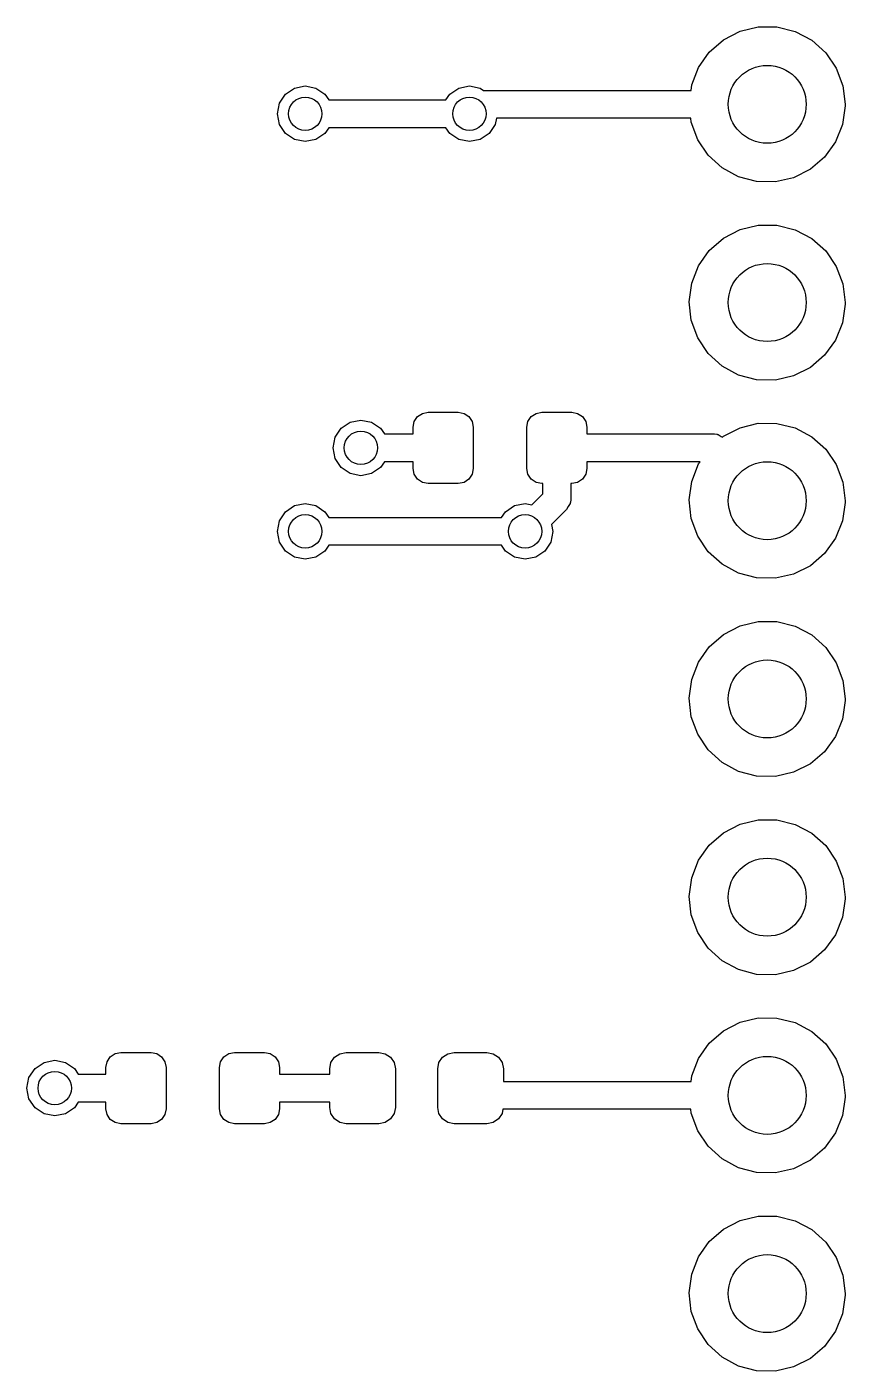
# Model space of a CAD drawing. Extents: x 4.65 to 6.27, y -4.67 to -2.2.
# Drawn here: x 4.9409 to 5.2303, y -4.48 to -4.0047 of the extents above; entities that cross this region are included whole.
import ezdxf

# ---------------------------------------------------------------- set-up
doc = ezdxf.new("R2010")
doc.units = 0
doc.header["$MEASUREMENT"] = 0
doc.layers.add('BLACK', color=7, linetype='CONTINUOUS')

msp = doc.modelspace()

# ---------------------------------------------------------------- linework, layer by layer
at = {"layer": 'BLACK', "linetype": 'CONTINUOUS'}
for p, q in [((5.18727, -4.00929), (5.19315, -4.00626)), ((5.19315, -4.00626), (5.19959, -4.00471)), ((5.19959, -4.00471), (5.20621, -4.00474)), ((5.20621, -4.00474), (5.21263, -4.00636)), ((5.21263, -4.00636), (5.21848, -4.00946)), ((5.18228, -4.01365), (5.18727, -4.00929)), ((5.21848, -4.00946), (5.22343, -4.01386)), ((5.17847, -4.01906), (5.18228, -4.01365)), ((5.22343, -4.01386), (5.22718, -4.01932)), ((5.17606, -4.02523), (5.17847, -4.01906)), ((5.22718, -4.01932), (5.22952, -4.02551)), ((5.17581, -4.02717), (5.17606, -4.02523)), ((5.03028, -4.03167), (5.03241, -4.02847)), ((5.03241, -4.02847), (5.0356, -4.02634)), ((5.0356, -4.02634), (5.03937, -4.02559)), ((5.03937, -4.02559), (5.04314, -4.02634)), ((5.04314, -4.02634), (5.04633, -4.02847)), ((5.04633, -4.02847), (5.04769, -4.03051)), ((5.08914, -4.03051), (5.0905, -4.02847)), ((5.0905, -4.02847), (5.09369, -4.02634)), ((5.09369, -4.02634), (5.09746, -4.02559)), ((5.09746, -4.02559), (5.10123, -4.02634)), ((5.10123, -4.02634), (5.10246, -4.02717)), ((5.10246, -4.02717), (5.17581, -4.02717)), ((5.22952, -4.02551), (5.23031, -4.03209)), ((5.02953, -4.03543), (5.03028, -4.03167)), ((5.04769, -4.03051), (5.08914, -4.03051)), ((5.23031, -4.03266), (5.22938, -4.03922)), ((5.23031, -4.03209), (5.23031, -4.03266)), ((5.03028, -4.0392), (5.02953, -4.03543)), ((5.03241, -4.04239), (5.03028, -4.0392)), ((5.10655, -4.0392), (5.10442, -4.04239)), ((5.10699, -4.03701), (5.10655, -4.0392)), ((5.17577, -4.03701), (5.10699, -4.03701)), ((5.17592, -4.03838), (5.17577, -4.03701)), ((5.1782, -4.0446), (5.17592, -4.03838)), ((5.22938, -4.03922), (5.22691, -4.04536)), ((5.0356, -4.04453), (5.03241, -4.04239)), ((5.04633, -4.04239), (5.04314, -4.04453)), ((5.04769, -4.04035), (5.04633, -4.04239)), ((5.08914, -4.04035), (5.04769, -4.04035)), ((5.0905, -4.04239), (5.08914, -4.04035)), ((5.09369, -4.04453), (5.0905, -4.04239)), ((5.10442, -4.04239), (5.10123, -4.04453)), ((5.03937, -4.04528), (5.0356, -4.04453)), ((5.04314, -4.04453), (5.03937, -4.04528)), ((5.09746, -4.04528), (5.09369, -4.04453)), ((5.10123, -4.04453), (5.09746, -4.04528)), ((5.18189, -4.05009), (5.1782, -4.0446)), ((5.22691, -4.04536), (5.22304, -4.05074)), ((5.18679, -4.05455), (5.18189, -4.05009)), ((5.22304, -4.05074), (5.21801, -4.05504)), ((5.19261, -4.05771), (5.18679, -4.05455)), ((5.19902, -4.05939), (5.19261, -4.05771)), ((5.21209, -4.05802), (5.20564, -4.05949)), ((5.21801, -4.05504), (5.21209, -4.05802)), ((5.20564, -4.05949), (5.19902, -4.05939)), ((5.18727, -4.07937), (5.19315, -4.07633)), ((5.19315, -4.07633), (5.19959, -4.07479)), ((5.19959, -4.07479), (5.20621, -4.07482)), ((5.20621, -4.07482), (5.21263, -4.07644)), ((5.21263, -4.07644), (5.21848, -4.07954)), ((5.18228, -4.08372), (5.18727, -4.07937)), ((5.21848, -4.07954), (5.22343, -4.08394)), ((5.17847, -4.08914), (5.18228, -4.08372)), ((5.22343, -4.08394), (5.22718, -4.0894)), ((5.17606, -4.09531), (5.17847, -4.08914)), ((5.22718, -4.0894), (5.22952, -4.09559)), ((5.1752, -4.10188), (5.17606, -4.09531)), ((5.22952, -4.09559), (5.23031, -4.10217)), ((5.17592, -4.10846), (5.1752, -4.10188)), ((5.23031, -4.10274), (5.22938, -4.1093)), ((5.23031, -4.10217), (5.23031, -4.10274)), ((5.1782, -4.11468), (5.17592, -4.10846)), ((5.22938, -4.1093), (5.22691, -4.11544)), ((5.18189, -4.12017), (5.1782, -4.11468)), ((5.22691, -4.11544), (5.22304, -4.12082)), ((5.18679, -4.12463), (5.18189, -4.12017)), ((5.19261, -4.12779), (5.18679, -4.12463)), ((5.21801, -4.12512), (5.21209, -4.1281)), ((5.22304, -4.12082), (5.21801, -4.12512)), ((5.19902, -4.12947), (5.19261, -4.12779)), ((5.20564, -4.12957), (5.19902, -4.12947)), ((5.21209, -4.1281), (5.20564, -4.12957)), ((5.05529, -4.14445), (5.05906, -4.1437)), ((5.05906, -4.1437), (5.06282, -4.14445)), ((5.07756, -4.14626), (5.07796, -4.14423)), ((5.07796, -4.14423), (5.07912, -4.1425)), ((5.07912, -4.1425), (5.08084, -4.14135)), ((5.08084, -4.14135), (5.08287, -4.14094)), ((5.08287, -4.14094), (5.0935, -4.14094)), ((5.0935, -4.14094), (5.09554, -4.14135)), ((5.09554, -4.14135), (5.09726, -4.1425)), ((5.09726, -4.1425), (5.09841, -4.14423)), ((5.09841, -4.14423), (5.09882, -4.14626)), ((5.11772, -4.14626), (5.11812, -4.14423)), ((5.11812, -4.14423), (5.11927, -4.1425)), ((5.11927, -4.1425), (5.121, -4.14135)), ((5.121, -4.14135), (5.12303, -4.14094)), ((5.12303, -4.14094), (5.13366, -4.14094)), ((5.13366, -4.14094), (5.1357, -4.14135)), ((5.1357, -4.14135), (5.13742, -4.1425)), ((5.13742, -4.1425), (5.13857, -4.14423)), ((5.13857, -4.14423), (5.13898, -4.14626)), ((5.04996, -4.14978), (5.0521, -4.14658)), ((5.0521, -4.14658), (5.05529, -4.14445)), ((5.06282, -4.14445), (5.06601, -4.14658)), ((5.06601, -4.14658), (5.06738, -4.14862)), ((5.06738, -4.14862), (5.07756, -4.14862)), ((5.07756, -4.14862), (5.07756, -4.14626)), ((5.09882, -4.14626), (5.09882, -4.16083)), ((5.11772, -4.16083), (5.11772, -4.14626)), ((5.13898, -4.14626), (5.13898, -4.14862)), ((5.13898, -4.14862), (5.18406, -4.14862)), ((5.18406, -4.14862), (5.18492, -4.14875)), ((5.18492, -4.14875), (5.1851, -4.14874)), ((5.1851, -4.14874), (5.1852, -4.14879)), ((5.1852, -4.14879), (5.18545, -4.14882)), ((5.18545, -4.14882), (5.18647, -4.14948)), ((5.18727, -4.14945), (5.19315, -4.14641)), ((5.19315, -4.14641), (5.19959, -4.14487)), ((5.19959, -4.14487), (5.20621, -4.1449)), ((5.20621, -4.1449), (5.21263, -4.14652)), ((5.21263, -4.14652), (5.21848, -4.14961)), ((5.04921, -4.15354), (5.04996, -4.14978)), ((5.04996, -4.15731), (5.04921, -4.15354)), ((5.18647, -4.14948), (5.18694, -4.14974)), ((5.18694, -4.14974), (5.18727, -4.14945)), ((5.21848, -4.14961), (5.22343, -4.15402)), ((5.0521, -4.1605), (5.04996, -4.15731)), ((5.06738, -4.15846), (5.06601, -4.1605)), ((5.07756, -4.15846), (5.06738, -4.15846)), ((5.07756, -4.16083), (5.07756, -4.15846)), ((5.179, -4.15846), (5.13898, -4.15846)), ((5.13898, -4.15846), (5.13898, -4.16083)), ((5.17847, -4.15922), (5.179, -4.15846)), ((5.22343, -4.15402), (5.22718, -4.15948)), ((5.05529, -4.16264), (5.0521, -4.1605)), ((5.05906, -4.16339), (5.05529, -4.16264)), ((5.06282, -4.16264), (5.05906, -4.16339)), ((5.06601, -4.1605), (5.06282, -4.16264)), ((5.07796, -4.16286), (5.07756, -4.16083)), ((5.07912, -4.16458), (5.07796, -4.16286)), ((5.09841, -4.16286), (5.09726, -4.16458)), ((5.09882, -4.16083), (5.09841, -4.16286)), ((5.11812, -4.16286), (5.11772, -4.16083)), ((5.11927, -4.16458), (5.11812, -4.16286)), ((5.13857, -4.16286), (5.13742, -4.16458)), ((5.13898, -4.16083), (5.13857, -4.16286)), ((5.17606, -4.16539), (5.17847, -4.15922)), ((5.22718, -4.15948), (5.22952, -4.16567)), ((5.08084, -4.16574), (5.07912, -4.16458)), ((5.08287, -4.16614), (5.08084, -4.16574)), ((5.0935, -4.16614), (5.08287, -4.16614)), ((5.09554, -4.16574), (5.0935, -4.16614)), ((5.09726, -4.16458), (5.09554, -4.16574)), ((5.121, -4.16574), (5.11927, -4.16458)), ((5.12303, -4.16614), (5.121, -4.16574)), ((5.12343, -4.16614), (5.12303, -4.16614)), ((5.12343, -4.16983), (5.12343, -4.16614)), ((5.13366, -4.16614), (5.13327, -4.16614)), ((5.13327, -4.16614), (5.13327, -4.17187)), ((5.1357, -4.16574), (5.13366, -4.16614)), ((5.13742, -4.16458), (5.1357, -4.16574)), ((5.1752, -4.17196), (5.17606, -4.16539)), ((5.22952, -4.16567), (5.23031, -4.17224)), ((5.11955, -4.17371), (5.12343, -4.16983)), ((5.13327, -4.17187), (5.13314, -4.17274)), ((5.13314, -4.17274), (5.13315, -4.17292)), ((5.17592, -4.17854), (5.1752, -4.17196)), ((5.23031, -4.17224), (5.23031, -4.17282)), ((5.03028, -4.1793), (5.03241, -4.17611)), ((5.03241, -4.17611), (5.0356, -4.17398)), ((5.0356, -4.17398), (5.03937, -4.17323)), ((5.03937, -4.17323), (5.04314, -4.17398)), ((5.04314, -4.17398), (5.04633, -4.17611)), ((5.04633, -4.17611), (5.04769, -4.17815)), ((5.10882, -4.17815), (5.11019, -4.17611)), ((5.11019, -4.17611), (5.11338, -4.17398)), ((5.11338, -4.17398), (5.11715, -4.17323)), ((5.11715, -4.17323), (5.11955, -4.17371)), ((5.13183, -4.17535), (5.12651, -4.18067)), ((5.13241, -4.17429), (5.13183, -4.17535)), ((5.13307, -4.17327), (5.13241, -4.17429)), ((5.1331, -4.17302), (5.13307, -4.17327)), ((5.13315, -4.17292), (5.1331, -4.17302)), ((5.23031, -4.17282), (5.22938, -4.17938)), ((5.02953, -4.18307), (5.03028, -4.1793)), ((5.04769, -4.17815), (5.10882, -4.17815)), ((5.12651, -4.18067), (5.12699, -4.18307)), ((5.1782, -4.18476), (5.17592, -4.17854)), ((5.22938, -4.17938), (5.22691, -4.18552)), ((5.03028, -4.18684), (5.02953, -4.18307)), ((5.03241, -4.19003), (5.03028, -4.18684)), ((5.12624, -4.18684), (5.12411, -4.19003)), ((5.12699, -4.18307), (5.12624, -4.18684)), ((5.18189, -4.19025), (5.1782, -4.18476)), ((5.22691, -4.18552), (5.22304, -4.1909)), ((5.0356, -4.19216), (5.03241, -4.19003)), ((5.04633, -4.19003), (5.04314, -4.19216)), ((5.04769, -4.18799), (5.04633, -4.19003)), ((5.10882, -4.18799), (5.04769, -4.18799)), ((5.11019, -4.19003), (5.10882, -4.18799)), ((5.11338, -4.19216), (5.11019, -4.19003)), ((5.12411, -4.19003), (5.12091, -4.19216)), ((5.18679, -4.19471), (5.18189, -4.19025)), ((5.22304, -4.1909), (5.21801, -4.1952)), ((5.03937, -4.19291), (5.0356, -4.19216)), ((5.04314, -4.19216), (5.03937, -4.19291)), ((5.11715, -4.19291), (5.11338, -4.19216)), ((5.12091, -4.19216), (5.11715, -4.19291)), ((5.19261, -4.19787), (5.18679, -4.19471)), ((5.21801, -4.1952), (5.21209, -4.19817)), ((5.19902, -4.19955), (5.19261, -4.19787)), ((5.20564, -4.19965), (5.19902, -4.19955)), ((5.21209, -4.19817), (5.20564, -4.19965)), ((5.19315, -4.21649), (5.19959, -4.21495)), ((5.19959, -4.21495), (5.20621, -4.21498)), ((5.20621, -4.21498), (5.21263, -4.21659)), ((5.18228, -4.22388), (5.18727, -4.21953)), ((5.18727, -4.21953), (5.19315, -4.21649)), ((5.21263, -4.21659), (5.21848, -4.21969)), ((5.21848, -4.21969), (5.22343, -4.2241)), ((5.17847, -4.2293), (5.18228, -4.22388)), ((5.22343, -4.2241), (5.22718, -4.22955)), ((5.17606, -4.23547), (5.17847, -4.2293)), ((5.22718, -4.22955), (5.22952, -4.23575)), ((5.1752, -4.24203), (5.17606, -4.23547)), ((5.22952, -4.23575), (5.23031, -4.24232)), ((5.17592, -4.24862), (5.1752, -4.24203)), ((5.23031, -4.2429), (5.22938, -4.24946)), ((5.23031, -4.24232), (5.23031, -4.2429)), ((5.1782, -4.25483), (5.17592, -4.24862)), ((5.22938, -4.24946), (5.22691, -4.2556)), ((5.18189, -4.26033), (5.1782, -4.25483)), ((5.22691, -4.2556), (5.22304, -4.26098)), ((5.18679, -4.26479), (5.18189, -4.26033)), ((5.22304, -4.26098), (5.21801, -4.26528)), ((5.19261, -4.26795), (5.18679, -4.26479)), ((5.21801, -4.26528), (5.21209, -4.26825)), ((5.19902, -4.26963), (5.19261, -4.26795)), ((5.20564, -4.26973), (5.19902, -4.26963)), ((5.21209, -4.26825), (5.20564, -4.26973)), ((5.18727, -4.28961), (5.19315, -4.28657)), ((5.19315, -4.28657), (5.19959, -4.28503)), ((5.19959, -4.28503), (5.20621, -4.28506)), ((5.20621, -4.28506), (5.21263, -4.28667)), ((5.21263, -4.28667), (5.21848, -4.28977)), ((5.18228, -4.29396), (5.18727, -4.28961)), ((5.21848, -4.28977), (5.22343, -4.29418)), ((5.17847, -4.29938), (5.18228, -4.29396)), ((5.22343, -4.29418), (5.22718, -4.29963)), ((5.17606, -4.30555), (5.17847, -4.29938)), ((5.22718, -4.29963), (5.22952, -4.30583)), ((5.1752, -4.31211), (5.17606, -4.30555)), ((5.22952, -4.30583), (5.23031, -4.3124)), ((5.17592, -4.31869), (5.1752, -4.31211)), ((5.23031, -4.31298), (5.22938, -4.31953)), ((5.23031, -4.3124), (5.23031, -4.31298)), ((5.1782, -4.32491), (5.17592, -4.31869)), ((5.22938, -4.31953), (5.22691, -4.32568)), ((5.18189, -4.33041), (5.1782, -4.32491)), ((5.22691, -4.32568), (5.22304, -4.33106)), ((5.18679, -4.33487), (5.18189, -4.33041)), ((5.22304, -4.33106), (5.21801, -4.33536)), ((5.19261, -4.33803), (5.18679, -4.33487)), ((5.19902, -4.33971), (5.19261, -4.33803)), ((5.21209, -4.33833), (5.20564, -4.33981)), ((5.21801, -4.33536), (5.21209, -4.33833)), ((5.20564, -4.33981), (5.19902, -4.33971)), ((5.18727, -4.35969), (5.19315, -4.35665)), ((5.19315, -4.35665), (5.19959, -4.3551)), ((5.19959, -4.3551), (5.20621, -4.35514)), ((5.20621, -4.35514), (5.21263, -4.35675)), ((5.21263, -4.35675), (5.21848, -4.35985)), ((5.18228, -4.36404), (5.18727, -4.35969)), ((5.21848, -4.35985), (5.22343, -4.36426)), ((4.97218, -4.36773), (4.97421, -4.36732)), ((4.97421, -4.36732), (4.98484, -4.36732)), ((4.98484, -4.36732), (4.98688, -4.36773)), ((5.01234, -4.36773), (5.01437, -4.36732)), ((5.01437, -4.36732), (5.025, -4.36732)), ((5.025, -4.36732), (5.02703, -4.36773)), ((5.05162, -4.36776), (5.05384, -4.36732)), ((5.05384, -4.36732), (5.06545, -4.36732)), ((5.06545, -4.36732), (5.06768, -4.36776)), ((5.08981, -4.36776), (5.09203, -4.36732)), ((5.09203, -4.36732), (5.10364, -4.36732)), ((5.10364, -4.36732), (5.10586, -4.36776)), ((5.17847, -4.36946), (5.18228, -4.36404)), ((5.22343, -4.36426), (5.22718, -4.36971)), ((4.94383, -4.37296), (4.94702, -4.37083)), ((4.94702, -4.37083), (4.95079, -4.37008)), ((4.95079, -4.37008), (4.95455, -4.37083)), ((4.95455, -4.37083), (4.95775, -4.37296)), ((4.9689, -4.37264), (4.9693, -4.3706)), ((4.9693, -4.3706), (4.97045, -4.36888)), ((4.97045, -4.36888), (4.97218, -4.36773)), ((4.98688, -4.36773), (4.9886, -4.36888)), ((4.9886, -4.36888), (4.98975, -4.3706)), ((4.98975, -4.3706), (4.99016, -4.37264)), ((5.00906, -4.37264), (5.00946, -4.3706)), ((5.00946, -4.3706), (5.01061, -4.36888)), ((5.01061, -4.36888), (5.01234, -4.36773)), ((5.02703, -4.36773), (5.02876, -4.36888)), ((5.02876, -4.36888), (5.02991, -4.3706)), ((5.02991, -4.3706), (5.03031, -4.37264)), ((5.04803, -4.37313), (5.04847, -4.37091)), ((5.04847, -4.37091), (5.04973, -4.36902)), ((5.04973, -4.36902), (5.05162, -4.36776)), ((5.06768, -4.36776), (5.06956, -4.36902)), ((5.06956, -4.36902), (5.07082, -4.37091)), ((5.07082, -4.37091), (5.07126, -4.37313)), ((5.08622, -4.37313), (5.08666, -4.37091)), ((5.08666, -4.37091), (5.08792, -4.36902)), ((5.08792, -4.36902), (5.08981, -4.36776)), ((5.10586, -4.36776), (5.10775, -4.36902)), ((5.10775, -4.36902), (5.10901, -4.37091)), ((5.10901, -4.37091), (5.10945, -4.37313)), ((5.17606, -4.37563), (5.17847, -4.36946)), ((5.22718, -4.36971), (5.22952, -4.37591)), ((4.94094, -4.37992), (4.94169, -4.37615)), ((4.94169, -4.37615), (4.94383, -4.37296)), ((4.95775, -4.37296), (4.95911, -4.375)), ((4.95911, -4.375), (4.9689, -4.375)), ((4.9689, -4.375), (4.9689, -4.37264)), ((4.99016, -4.37264), (4.99016, -4.3872)), ((5.00906, -4.3872), (5.00906, -4.37264)), ((5.03031, -4.37264), (5.03031, -4.375)), ((5.03031, -4.375), (5.04803, -4.375)), ((5.04803, -4.375), (5.04803, -4.37313)), ((5.07126, -4.37313), (5.07126, -4.38671)), ((5.08622, -4.38671), (5.08622, -4.37313)), ((5.10945, -4.37313), (5.10945, -4.37756)), ((5.17581, -4.37756), (5.17606, -4.37563)), ((5.22952, -4.37591), (5.23031, -4.38248)), ((4.94169, -4.38369), (4.94094, -4.37992)), ((5.10945, -4.37756), (5.17581, -4.37756)), ((4.94383, -4.38688), (4.94169, -4.38369)), ((4.95911, -4.38484), (4.95775, -4.38688)), ((4.9689, -4.38484), (4.95911, -4.38484)), ((4.9689, -4.3872), (4.9689, -4.38484)), ((5.04803, -4.38484), (5.03031, -4.38484)), ((5.03031, -4.38484), (5.03031, -4.3872)), ((5.04803, -4.38671), (5.04803, -4.38484)), ((5.23031, -4.38306), (5.22938, -4.38961)), ((5.23031, -4.38248), (5.23031, -4.38306)), ((4.94702, -4.38901), (4.94383, -4.38688)), ((4.95079, -4.38976), (4.94702, -4.38901)), ((4.95455, -4.38901), (4.95079, -4.38976)), ((4.95775, -4.38688), (4.95455, -4.38901)), ((4.9693, -4.38924), (4.9689, -4.3872)), ((4.97045, -4.39096), (4.9693, -4.38924)), ((4.97218, -4.39212), (4.97045, -4.39096)), ((4.9886, -4.39096), (4.98688, -4.39212)), ((4.98975, -4.38924), (4.9886, -4.39096)), ((4.99016, -4.3872), (4.98975, -4.38924)), ((5.00946, -4.38924), (5.00906, -4.3872)), ((5.01061, -4.39096), (5.00946, -4.38924)), ((5.01234, -4.39212), (5.01061, -4.39096)), ((5.02876, -4.39096), (5.02703, -4.39212)), ((5.02991, -4.38924), (5.02876, -4.39096)), ((5.03031, -4.3872), (5.02991, -4.38924)), ((5.04847, -4.38893), (5.04803, -4.38671)), ((5.04973, -4.39082), (5.04847, -4.38893)), ((5.05162, -4.39208), (5.04973, -4.39082)), ((5.06956, -4.39082), (5.06768, -4.39208)), ((5.07082, -4.38893), (5.06956, -4.39082)), ((5.07126, -4.38671), (5.07082, -4.38893)), ((5.08666, -4.38893), (5.08622, -4.38671)), ((5.08792, -4.39082), (5.08666, -4.38893)), ((5.08981, -4.39208), (5.08792, -4.39082)), ((5.10775, -4.39082), (5.10586, -4.39208)), ((5.10901, -4.38893), (5.10775, -4.39082)), ((5.10931, -4.3874), (5.10901, -4.38893)), ((5.17577, -4.3874), (5.10931, -4.3874)), ((5.17592, -4.38877), (5.17577, -4.3874)), ((5.1782, -4.39499), (5.17592, -4.38877)), ((5.22938, -4.38961), (5.22691, -4.39576)), ((4.97421, -4.39252), (4.97218, -4.39212)), ((4.98484, -4.39252), (4.97421, -4.39252)), ((4.98688, -4.39212), (4.98484, -4.39252)), ((5.01437, -4.39252), (5.01234, -4.39212)), ((5.025, -4.39252), (5.01437, -4.39252)), ((5.02703, -4.39212), (5.025, -4.39252)), ((5.05384, -4.39252), (5.05162, -4.39208)), ((5.06545, -4.39252), (5.05384, -4.39252)), ((5.06768, -4.39208), (5.06545, -4.39252)), ((5.09203, -4.39252), (5.08981, -4.39208)), ((5.10364, -4.39252), (5.09203, -4.39252)), ((5.10586, -4.39208), (5.10364, -4.39252)), ((5.18189, -4.40049), (5.1782, -4.39499)), ((5.22691, -4.39576), (5.22304, -4.40113)), ((5.18679, -4.40494), (5.18189, -4.40049)), ((5.19261, -4.4081), (5.18679, -4.40494)), ((5.21801, -4.40543), (5.21209, -4.40841)), ((5.22304, -4.40113), (5.21801, -4.40543)), ((5.19902, -4.40978), (5.19261, -4.4081)), ((5.20564, -4.40989), (5.19902, -4.40978)), ((5.21209, -4.40841), (5.20564, -4.40989)), ((5.18727, -4.42977), (5.19315, -4.42673)), ((5.19315, -4.42673), (5.19959, -4.42518)), ((5.19959, -4.42518), (5.20621, -4.42522)), ((5.20621, -4.42522), (5.21263, -4.42683)), ((5.21263, -4.42683), (5.21848, -4.42993)), ((5.17847, -4.43954), (5.18228, -4.43412)), ((5.18228, -4.43412), (5.18727, -4.42977)), ((5.21848, -4.42993), (5.22343, -4.43433)), ((5.22343, -4.43433), (5.22718, -4.43979)), ((5.17606, -4.44571), (5.17847, -4.43954)), ((5.22718, -4.43979), (5.22952, -4.44599)), ((5.1752, -4.45227), (5.17606, -4.44571)), ((5.22952, -4.44599), (5.23031, -4.45256)), ((5.17592, -4.45885), (5.1752, -4.45227)), ((5.23031, -4.45314), (5.22938, -4.45969)), ((5.23031, -4.45256), (5.23031, -4.45314)), ((5.1782, -4.46507), (5.17592, -4.45885)), ((5.22938, -4.45969), (5.22691, -4.46584)), ((5.18189, -4.47057), (5.1782, -4.46507)), ((5.22691, -4.46584), (5.22304, -4.47121)), ((5.18679, -4.47502), (5.18189, -4.47057)), ((5.22304, -4.47121), (5.21801, -4.47551)), ((5.19261, -4.47818), (5.18679, -4.47502)), ((5.21801, -4.47551), (5.21209, -4.47849)), ((5.19902, -4.47986), (5.19261, -4.47818)), ((5.20564, -4.47997), (5.19902, -4.47986)), ((5.21209, -4.47849), (5.20564, -4.47997))]:
    msp.add_line(p, q, dxfattribs=at)
at = {"layer": 'BLACK'}
for centre, radius in [((5.20276, -4.03209), 0.01378), ((5.03937, -4.03543), 0.00591), ((5.09746, -4.03543), 0.00591), ((5.20276, -4.10217), 0.01378), ((5.05906, -4.15354), 0.00591), ((5.20276, -4.17224), 0.01378), ((5.03937, -4.18307), 0.00591), ((5.11715, -4.18307), 0.00591), ((5.20276, -4.24232), 0.01378), ((5.20276, -4.3124), 0.01378), ((5.20276, -4.38248), 0.01378), ((4.95079, -4.37992), 0.00591), ((5.20276, -4.45256), 0.01378)]:
    msp.add_circle(centre, radius, dxfattribs=at)

doc.saveas('drawing.dxf')
